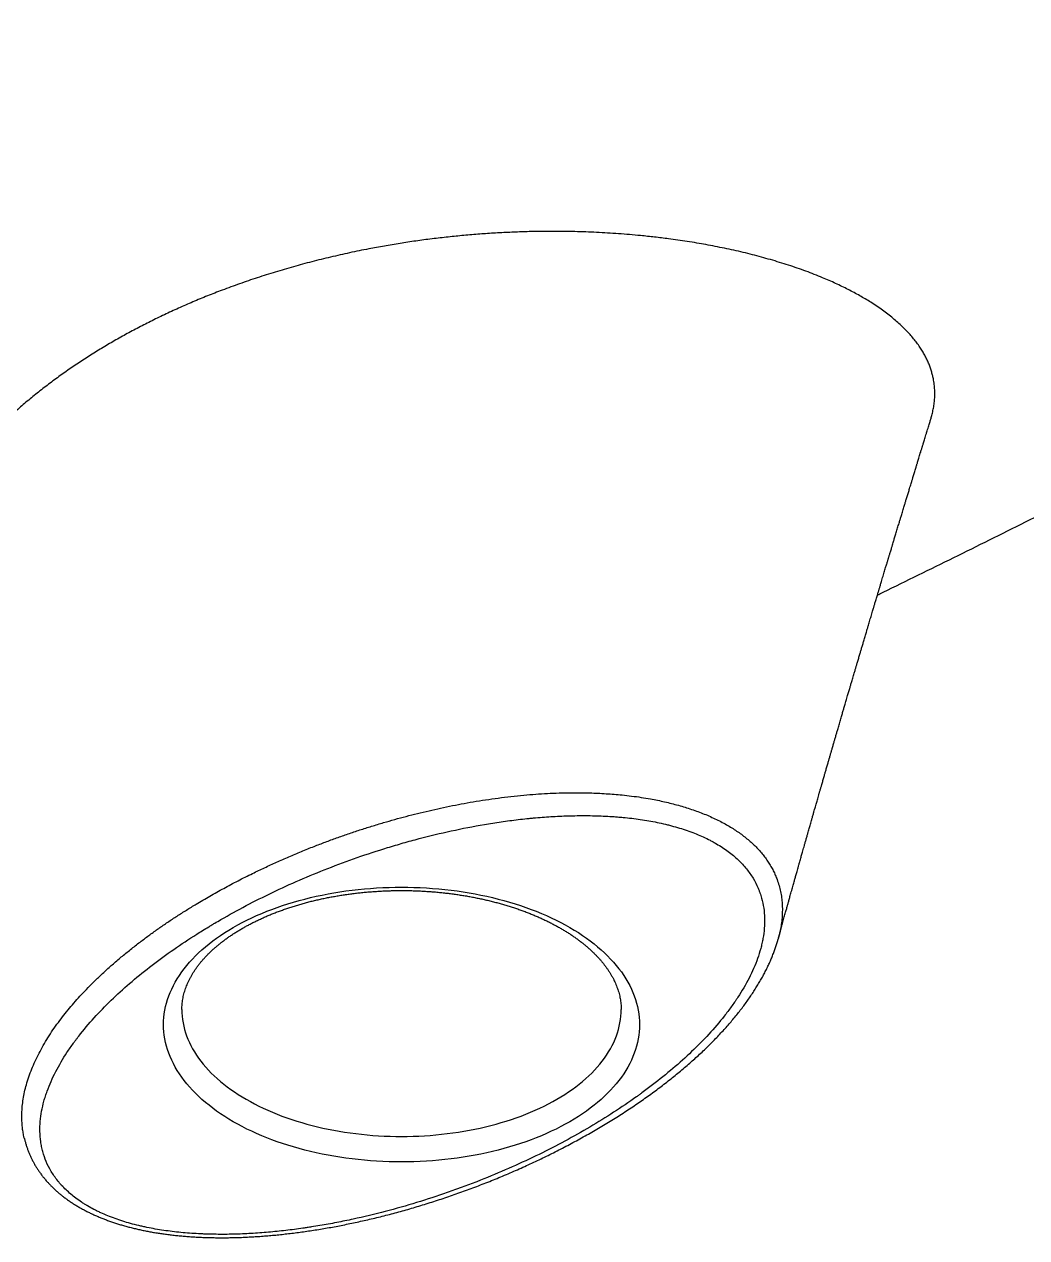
# Model space of a CAD drawing. Header units: millimetres. Extents: x 0 to 594, y 0 to 420.
# Drawn here: x 404.31 to 418, y 86.47 to 103.04 of the extents above; entities that cross this region are included whole.
import ezdxf

# ---------------------------------------------------------------- set-up
doc = ezdxf.new("R2010")
doc.units = ezdxf.units.MM

msp = doc.modelspace()

# ---------------------------------------------------------------- linework, layer by layer
at = {"color": 7, "linetype": 'Continuous', "lineweight": 25, "flags": 128}
for points in [[(407.16, 88.05), (407.1, 88.085), (407.043, 88.121), (406.987, 88.158), (406.932, 88.196), (406.88, 88.235), (406.829, 88.274), (406.78, 88.314), (406.732, 88.355), (406.687, 88.397), (406.643, 88.439), (406.602, 88.482), (406.562, 88.525), (406.525, 88.569), (406.489, 88.614), (406.455, 88.659), (406.424, 88.704), (406.394, 88.751), (406.367, 88.797), (406.342, 88.844), (406.319, 88.891), (406.298, 88.939), (406.279, 88.987), (406.262, 89.035), (406.248, 89.083), (406.236, 89.132), (406.226, 89.181), (406.218, 89.23), (406.212, 89.279), (406.209, 89.328), (406.208, 89.377), (406.209, 89.426), (406.212, 89.475), (406.218, 89.524), (406.226, 89.573), (406.236, 89.622), (406.248, 89.67), (406.262, 89.719), (406.279, 89.767), (406.298, 89.815), (406.319, 89.862), (406.342, 89.91), (406.367, 89.957), (406.394, 90.003), (406.424, 90.049), (406.455, 90.095), (406.489, 90.14), (406.525, 90.185), (406.562, 90.229), (406.602, 90.272), (406.643, 90.315), (406.687, 90.357), (406.732, 90.399), (406.78, 90.44), (406.829, 90.48), (406.88, 90.519), (406.932, 90.558), (406.987, 90.595), (407.043, 90.632), (407.1, 90.668), (407.16, 90.703), (407.221, 90.738), (407.283, 90.771), (407.347, 90.803), (407.413, 90.835), (407.479, 90.865), (407.548, 90.895), (407.617, 90.923), (407.688, 90.95), (407.76, 90.977), (407.833, 91.002), (407.907, 91.026), (407.982, 91.049), (408.059, 91.07), (408.136, 91.091), (408.214, 91.11), (408.293, 91.128), (408.373, 91.145), (408.454, 91.161), (408.535, 91.176), (408.617, 91.189), (408.699, 91.201), (408.782, 91.212), (408.866, 91.222), (408.95, 91.23), (409.034, 91.237), (409.118, 91.243), (409.203, 91.247), (409.288, 91.25), (409.373, 91.252), (409.458, 91.253), (409.543, 91.252), (409.628, 91.25), (409.713, 91.247), (409.798, 91.243), (409.882, 91.237), (409.966, 91.23), (410.05, 91.222), (410.134, 91.212), (410.217, 91.201), (410.299, 91.189), (410.381, 91.176), (410.462, 91.161), (410.543, 91.145), (410.623, 91.128), (410.702, 91.11), (410.78, 91.091), (410.857, 91.07), (410.933, 91.049), (411.009, 91.026), (411.083, 91.002), (411.156, 90.977), (411.228, 90.95), (411.299, 90.923), (411.368, 90.895), (411.436, 90.865), (411.503, 90.835), (411.569, 90.803), (411.633, 90.771), (411.695, 90.738), (411.756, 90.703), (411.815, 90.668), (411.873, 90.632), (411.929, 90.595), (411.984, 90.558), (412.036, 90.519), (412.087, 90.48), (412.136, 90.44), (412.184, 90.399), (412.229, 90.357), (412.273, 90.315), (412.314, 90.272), (412.354, 90.229), (412.391, 90.185), (412.427, 90.14), (412.461, 90.095), (412.492, 90.049), (412.522, 90.003), (412.549, 89.957), (412.574, 89.91), (412.597, 89.862), (412.618, 89.815), (412.637, 89.767), (412.654, 89.719), (412.668, 89.67), (412.68, 89.622), (412.69, 89.573), (412.698, 89.524), (412.703, 89.475), (412.707, 89.426), (412.708, 89.377), (412.707, 89.328), (412.703, 89.279), (412.698, 89.23), (412.69, 89.181), (412.68, 89.132), (412.668, 89.083), (412.654, 89.035), (412.637, 88.987), (412.618, 88.939), (412.597, 88.891), (412.574, 88.844), (412.549, 88.797), (412.522, 88.751), (412.492, 88.704), (412.461, 88.659), (412.427, 88.614), (412.391, 88.569), (412.354, 88.525), (412.314, 88.482), (412.273, 88.439), (412.229, 88.397), (412.184, 88.355), (412.136, 88.314), (412.087, 88.274), (412.036, 88.235), (411.984, 88.196), (411.929, 88.158), (411.873, 88.121), (411.815, 88.085), (411.756, 88.05), (411.695, 88.016), (411.633, 87.983), (411.569, 87.95), (411.503, 87.919), (411.436, 87.888), (411.368, 87.859), (411.299, 87.831), (411.228, 87.803), (411.156, 87.777), (411.083, 87.752), (411.009, 87.728), (410.933, 87.705), (410.857, 87.683), (410.78, 87.663), (410.702, 87.643), (410.623, 87.625), (410.543, 87.608), (410.462, 87.592), (410.381, 87.578), (410.299, 87.565), (410.217, 87.552), (410.134, 87.542), (410.05, 87.532), (409.966, 87.524), (409.882, 87.517), (409.798, 87.511), (409.713, 87.506), (409.628, 87.503), (409.543, 87.501), (409.458, 87.501), (409.373, 87.501), (409.288, 87.503), (409.203, 87.506), (409.118, 87.511), (409.034, 87.517), (408.95, 87.524), (408.866, 87.532), (408.782, 87.542), (408.699, 87.552), (408.617, 87.565), (408.535, 87.578), (408.454, 87.592), (408.373, 87.608), (408.293, 87.625), (408.214, 87.643), (408.136, 87.663), (408.059, 87.683), (407.982, 87.705), (407.907, 87.728), (407.833, 87.752), (407.76, 87.777), (407.688, 87.803), (407.617, 87.831), (407.548, 87.859), (407.479, 87.888), (407.413, 87.919), (407.347, 87.95), (407.283, 87.983), (407.221, 88.016), (407.16, 88.05)], [(406.458, 89.581), (406.459, 89.536), (406.462, 89.49), (406.467, 89.445), (406.474, 89.4), (406.484, 89.355), (406.495, 89.31), (406.508, 89.265), (406.523, 89.221), (406.541, 89.177), (406.56, 89.133), (406.581, 89.089), (406.605, 89.046), (406.63, 89.003), (406.657, 88.96), (406.686, 88.918), (406.717, 88.877), (406.75, 88.835), (406.785, 88.795), (406.821, 88.755), (406.86, 88.715), (406.9, 88.676), (406.942, 88.638), (406.986, 88.6), (407.031, 88.563), (407.078, 88.527), (407.126, 88.491), (407.177, 88.456), (407.228, 88.422), (407.282, 88.389), (407.337, 88.356)], [(407.337, 88.356), (407.393, 88.325), (407.451, 88.294), (407.51, 88.264), (407.57, 88.235), (407.632, 88.207), (407.695, 88.18), (407.759, 88.154), (407.824, 88.128), (407.89, 88.104), (407.958, 88.081), (408.026, 88.059), (408.096, 88.038), (408.166, 88.018), (408.238, 87.999), (408.31, 87.981), (408.383, 87.964), (408.457, 87.948), (408.531, 87.934), (408.606, 87.92), (408.681, 87.908), (408.758, 87.897), (408.834, 87.887), (408.911, 87.878), (408.989, 87.87), (409.066, 87.864), (409.144, 87.859), (409.223, 87.854), (409.301, 87.851), (409.379, 87.85), (409.458, 87.849), (409.536, 87.85), (409.615, 87.851), (409.693, 87.854), (409.772, 87.859), (409.85, 87.864), (409.927, 87.87), (410.005, 87.878), (410.082, 87.887), (410.158, 87.897), (410.234, 87.908), (410.31, 87.92), (410.385, 87.934), (410.459, 87.948), (410.533, 87.964), (410.606, 87.981), (410.678, 87.999), (410.749, 88.018), (410.82, 88.038), (410.889, 88.059), (410.958, 88.081), (411.025, 88.104), (411.092, 88.128), (411.157, 88.154), (411.221, 88.18), (411.284, 88.207), (411.346, 88.235), (411.406, 88.264), (411.465, 88.294), (411.523, 88.325), (411.579, 88.356), (411.634, 88.389), (411.687, 88.422), (411.739, 88.456), (411.789, 88.491), (411.838, 88.527), (411.885, 88.563), (411.93, 88.6), (411.974, 88.638), (412.016, 88.676), (412.056, 88.715), (412.094, 88.755), (412.131, 88.795), (412.166, 88.835), (412.199, 88.877), (412.23, 88.918), (412.259, 88.96), (412.286, 89.003), (412.311, 89.046), (412.334, 89.089), (412.356, 89.133), (412.375, 89.177), (412.392, 89.221), (412.408, 89.265), (412.421, 89.31), (412.432, 89.355), (412.441, 89.4), (412.449, 89.445), (412.454, 89.49), (412.457, 89.536), (412.458, 89.581), (412.458, 89.581)]]:
    msp.add_lwpolyline(points, dxfattribs=at)
at = {"color": 7, "linetype": 'Continuous', "lineweight": 25}
for points, knots in [([(359.125, 101.13), (359.135, 101.112), (359.15, 101.086), (359.172, 101.048), (359.192, 101.015), (359.216, 100.976), (359.243, 100.935), (359.271, 100.893), (359.301, 100.849), (359.332, 100.805), (359.366, 100.76), (359.4, 100.715), (359.436, 100.67), (359.473, 100.624), (359.512, 100.579), (359.552, 100.534), (359.594, 100.489), (359.637, 100.443), (359.681, 100.399), (359.726, 100.354), (359.773, 100.309), (359.822, 100.265), (359.872, 100.221), (359.923, 100.178), (359.976, 100.135), (360.03, 100.092), (360.086, 100.049), (360.143, 100.007), (360.202, 99.965), (360.262, 99.923), (360.325, 99.882), (360.388, 99.842), (360.454, 99.801), (360.521, 99.761), (360.59, 99.722), (360.661, 99.683), (360.733, 99.645), (360.808, 99.607), (360.884, 99.569), (360.962, 99.532), (361.042, 99.496), (361.125, 99.46), (361.209, 99.425), (361.295, 99.39), (361.383, 99.356), (361.474, 99.323), (361.566, 99.29), (361.661, 99.258), (361.758, 99.227), (361.858, 99.196), (361.959, 99.166), (362.063, 99.137), (362.17, 99.109), (362.279, 99.081), (362.39, 99.054), (362.504, 99.028), (362.62, 99.003), (362.739, 98.979), (362.861, 98.956), (362.985, 98.933), (363.112, 98.912), (363.242, 98.892), (363.375, 98.872), (363.51, 98.854), (363.648, 98.837), (363.789, 98.82), (363.934, 98.805), (364.081, 98.791), (364.231, 98.779), (364.384, 98.767), (364.54, 98.757), (364.7, 98.748), (364.863, 98.74), (365.029, 98.734), (365.198, 98.729), (365.37, 98.725), (365.546, 98.723), (365.725, 98.722), (365.908, 98.722), (366.094, 98.725), (366.284, 98.728), (366.477, 98.734), (366.673, 98.74), (366.874, 98.749), (367.078, 98.759), (367.285, 98.771), (367.496, 98.784), (367.712, 98.799), (367.93, 98.816), (368.153, 98.835), (368.38, 98.856), (368.61, 98.879), (368.844, 98.903), (369.082, 98.929), (369.325, 98.958), (369.571, 98.988), (369.821, 99.021), (370.076, 99.055), (370.334, 99.092), (370.596, 99.13), (370.863, 99.171), (371.134, 99.214), (371.409, 99.259), (371.688, 99.307), (371.972, 99.356), (372.26, 99.408), (372.552, 99.463), (372.848, 99.52), (373.149, 99.579), (373.454, 99.64), (373.763, 99.704), (374.077, 99.771), (374.395, 99.84), (374.718, 99.911), (375.045, 99.985), (375.376, 100.062), (375.712, 100.141), (376.053, 100.223), (376.398, 100.308), (376.747, 100.395), (377.101, 100.485), (377.459, 100.578), (377.822, 100.673), (378.189, 100.772), (378.561, 100.873), (378.937, 100.976), (379.318, 101.083), (379.703, 101.193), (380.093, 101.305), (380.487, 101.421), (380.886, 101.539), (381.289, 101.661), (381.697, 101.785), (382.109, 101.912), (382.525, 102.042), (382.946, 102.176), (383.371, 102.312), (383.801, 102.451), (384.235, 102.594), (384.674, 102.739), (385.117, 102.888), (385.564, 103.039), (386.015, 103.194), (386.471, 103.352), (386.93, 103.513), (387.394, 103.677), (387.863, 103.844), (388.335, 104.014), (388.811, 104.188), (389.292, 104.364), (389.776, 104.544), (390.265, 104.727), (390.757, 104.913), (391.253, 105.102), (391.754, 105.295), (392.258, 105.49), (392.765, 105.689), (393.277, 105.891), (393.792, 106.096), (394.311, 106.304), (394.833, 106.515), (395.359, 106.729), (395.888, 106.946), (396.421, 107.167), (396.956, 107.39), (397.496, 107.617), (398.038, 107.846), (398.584, 108.079), (399.132, 108.315), (399.684, 108.553), (400.238, 108.795), (400.796, 109.04), (401.356, 109.287), (401.919, 109.538), (402.485, 109.791), (403.053, 110.047), (403.623, 110.306), (404.197, 110.568), (404.772, 110.833), (405.35, 111.1), (405.93, 111.371), (406.511, 111.643), (407.095, 111.919), (407.681, 112.197), (408.269, 112.478), (408.859, 112.762), (409.45, 113.048), (410.042, 113.336), (410.637, 113.627), (411.232, 113.921), (411.829, 114.217), (412.427, 114.515), (413.027, 114.815), (413.627, 115.118), (414.228, 115.423), (414.83, 115.731), (415.433, 116.04), (416.037, 116.351), (416.641, 116.665), (417.245, 116.981), (417.85, 117.298), (418.455, 117.618), (419.06, 117.939), (419.666, 118.262), (420.271, 118.587), (420.876, 118.914), (421.481, 119.242), (421.905, 119.473), (422.127, 119.595), (422.147, 119.606)], [0, 0, 0, 0, 0.000755, 0.001067, 0.001585, 0.002124, 0.002705, 0.003314, 0.003946, 0.004596, 0.005263, 0.005943, 0.006637, 0.007344, 0.008062, 0.008792, 0.009534, 0.010287, 0.011052, 0.011829, 0.012619, 0.013421, 0.014237, 0.015067, 0.01591, 0.016768, 0.017642, 0.018531, 0.019436, 0.020359, 0.021299, 0.022257, 0.023234, 0.02423, 0.025247, 0.026284, 0.027342, 0.028423, 0.029526, 0.030653, 0.031804, 0.03298, 0.034181, 0.035408, 0.036663, 0.037945, 0.039255, 0.040595, 0.041964, 0.043364, 0.044796, 0.046259, 0.047755, 0.049285, 0.050849, 0.052448, 0.054083, 0.055755, 0.057464, 0.059211, 0.060997, 0.062822, 0.064688, 0.066595, 0.068544, 0.070536, 0.072571, 0.07465, 0.076775, 0.078945, 0.081161, 0.083425, 0.085737, 0.088098, 0.090509, 0.092969, 0.095481, 0.098045, 0.100661, 0.103331, 0.106055, 0.108833, 0.111667, 0.114557, 0.117505, 0.12051, 0.123573, 0.126696, 0.129878, 0.133121, 0.136425, 0.139791, 0.143219, 0.146711, 0.150266, 0.153886, 0.157571, 0.161322, 0.165139, 0.169024, 0.172975, 0.176995, 0.181083, 0.185241, 0.189469, 0.193766, 0.198135, 0.202575, 0.207086, 0.21167, 0.216327, 0.221056, 0.22586, 0.230737, 0.235689, 0.240715, 0.245817, 0.250994, 0.256246, 0.261575, 0.26698, 0.272462, 0.27802, 0.283655, 0.289368, 0.295158, 0.301026, 0.306971, 0.312994, 0.319095, 0.325274, 0.33153, 0.337865, 0.344278, 0.350769, 0.357337, 0.363984, 0.370708, 0.377509, 0.384388, 0.391345, 0.398378, 0.405488, 0.412674, 0.419937, 0.427275, 0.43469, 0.442179, 0.449743, 0.457381, 0.465093, 0.472879, 0.480738, 0.488668, 0.496671, 0.504745, 0.512889, 0.521103, 0.529387, 0.537739, 0.546159, 0.554645, 0.563198, 0.571817, 0.5805, 0.589246, 0.598056, 0.606927, 0.615859, 0.624851, 0.633902, 0.643011, 0.652177, 0.661398, 0.670675, 0.680004, 0.689386, 0.69882, 0.708303, 0.717835, 0.727414, 0.73704, 0.746711, 0.756425, 0.766182, 0.775979, 0.785817, 0.795692, 0.805604, 0.815552, 0.825534, 0.835548, 0.845593, 0.855667, 0.86577, 0.875899, 0.886053, 0.89623, 0.906429, 0.916649, 0.926887, 0.937142, 0.947413, 0.957698, 0.967995, 0.978303, 0.98862, 0.998944, 1, 1, 1, 1]), ([(415.958, 95.243), (416.004, 95.265), (416.211, 95.366), (416.579, 95.546), (417.064, 95.784), (417.552, 96.026), (418.044, 96.272), (418.539, 96.521), (419.037, 96.773), (419.539, 97.029), (420.044, 97.288), (420.552, 97.55), (421.062, 97.816), (421.576, 98.085), (422.093, 98.358), (422.612, 98.633), (423.134, 98.912), (423.658, 99.194), (424.185, 99.479), (424.715, 99.767), (425.246, 100.058), (425.78, 100.352), (426.316, 100.649), (426.854, 100.949), (427.394, 101.252), (427.935, 101.557), (428.479, 101.866), (429.023, 102.177), (429.57, 102.491), (430.118, 102.807), (430.667, 103.126), (431.217, 103.447), (431.768, 103.771), (432.321, 104.097), (432.874, 104.426), (433.427, 104.757), (433.982, 105.09), (434.537, 105.425), (435.092, 105.763), (435.648, 106.102), (436.204, 106.443), (436.76, 106.786), (437.316, 107.132), (437.871, 107.478), (438.427, 107.827), (438.982, 108.177), (439.536, 108.528), (440.09, 108.882), (440.644, 109.236), (441.196, 109.592), (441.747, 109.949), (442.298, 110.307), (442.847, 110.667), (443.394, 111.027), (443.941, 111.388), (444.485, 111.751), (445.028, 112.114), (445.57, 112.477), (446.109, 112.842), (446.647, 113.207), (447.182, 113.572), (447.715, 113.938), (448.246, 114.304), (448.775, 114.67), (449.301, 115.037), (449.824, 115.404), (450.345, 115.77), (450.863, 116.137), (451.378, 116.504), (451.77, 116.784), (451.99, 116.943), (452.04, 116.979)], [0, 0, 0, 0, 0.003628, 0.016305, 0.029096, 0.042, 0.055014, 0.068138, 0.081369, 0.094705, 0.108146, 0.121688, 0.135331, 0.149072, 0.162909, 0.176841, 0.190864, 0.204977, 0.219178, 0.233464, 0.247833, 0.262283, 0.276811, 0.291414, 0.306091, 0.320838, 0.335654, 0.350535, 0.365479, 0.380482, 0.395543, 0.410659, 0.425826, 0.441042, 0.456304, 0.47161, 0.486955, 0.502337, 0.517754, 0.533201, 0.548677, 0.564178, 0.579701, 0.595243, 0.6108, 0.626371, 0.641951, 0.657537, 0.673128, 0.688718, 0.704304, 0.719884, 0.735454, 0.75101, 0.76655, 0.78207, 0.797568, 0.813041, 0.828485, 0.843897, 0.859274, 0.874614, 0.889913, 0.905169, 0.920378, 0.935538, 0.950645, 0.965698, 0.980692, 0.995626, 1, 1, 1, 1]), ([(416.686, 97.643), (416.691, 97.66), (416.703, 97.699), (416.717, 97.761), (416.73, 97.83), (416.738, 97.9), (416.742, 97.971), (416.741, 98.043), (416.735, 98.118), (416.724, 98.186), (416.71, 98.246), (416.696, 98.299), (416.679, 98.352), (416.658, 98.406), (416.633, 98.461), (416.605, 98.516), (416.573, 98.572), (416.537, 98.628), (416.497, 98.685), (416.453, 98.742), (416.405, 98.799), (416.353, 98.855), (416.297, 98.91), (416.237, 98.965), (416.172, 99.021), (416.103, 99.077), (416.028, 99.132), (415.949, 99.187), (415.871, 99.238), (415.793, 99.285), (415.717, 99.329), (415.639, 99.372), (415.558, 99.415), (415.474, 99.456), (415.388, 99.497), (415.299, 99.537), (415.202, 99.578), (415.096, 99.621), (414.981, 99.665), (414.863, 99.707), (414.743, 99.747), (414.621, 99.785), (414.498, 99.822), (414.374, 99.857), (414.249, 99.89), (414.123, 99.921), (413.997, 99.95), (413.87, 99.977), (413.743, 100.003), (413.616, 100.027), (413.489, 100.049), (413.361, 100.07), (413.233, 100.089), (413.084, 100.109), (412.914, 100.13), (412.736, 100.149), (412.572, 100.164), (412.421, 100.176), (412.271, 100.186), (412.122, 100.194), (411.973, 100.2), (411.802, 100.205), (411.607, 100.208), (411.39, 100.208), (411.175, 100.204), (410.96, 100.196), (410.743, 100.185), (410.525, 100.171), (410.309, 100.153), (410.092, 100.131), (409.874, 100.106), (409.654, 100.077), (409.437, 100.044), (409.223, 100.008), (408.993, 99.966), (408.748, 99.916), (408.489, 99.857), (408.233, 99.794), (407.981, 99.726), (407.733, 99.653), (407.487, 99.575), (407.246, 99.493), (407.019, 99.41), (406.806, 99.327), (406.607, 99.245), (406.411, 99.159), (406.218, 99.07), (406.029, 98.978), (405.846, 98.884), (405.667, 98.788), (405.491, 98.688), (405.318, 98.585), (405.148, 98.478), (404.981, 98.368), (404.817, 98.254), (404.657, 98.136), (404.499, 98.015), (404.346, 97.89), (404.196, 97.762), (404.058, 97.636), (403.931, 97.514), (403.815, 97.397), (403.701, 97.277), (403.592, 97.154), (403.485, 97.028), (403.382, 96.898), (403.282, 96.764), (403.187, 96.627), (403.103, 96.496), (403.028, 96.372), (402.962, 96.255), (402.901, 96.136), (402.843, 96.015), (402.793, 95.899), (402.749, 95.789), (402.712, 95.685), (402.678, 95.58), (402.647, 95.473), (402.621, 95.365), (402.599, 95.256), (402.581, 95.146), (402.568, 95.034), (402.56, 94.918), (402.557, 94.813), (402.56, 94.72), (402.564, 94.641), (402.572, 94.56), (402.583, 94.479), (402.598, 94.397), (402.614, 94.326), (402.626, 94.283), (402.631, 94.266)], [0, 0, 0, 0, 0.004646, 0.010992, 0.017343, 0.023697, 0.03005, 0.036401, 0.043069, 0.049737, 0.05421, 0.058683, 0.063156, 0.067777, 0.0724, 0.077023, 0.081644, 0.086364, 0.091088, 0.095812, 0.100532, 0.105146, 0.10976, 0.114413, 0.119065, 0.123846, 0.128628, 0.133459, 0.138289, 0.142384, 0.146483, 0.150582, 0.154678, 0.158891, 0.163107, 0.167324, 0.171537, 0.176788, 0.182038, 0.18733, 0.192622, 0.198039, 0.20346, 0.208881, 0.214299, 0.219785, 0.225272, 0.230758, 0.236288, 0.241818, 0.247348, 0.252984, 0.258621, 0.264257, 0.27275, 0.281243, 0.288059, 0.294875, 0.301691, 0.308533, 0.315375, 0.322217, 0.332448, 0.342681, 0.352916, 0.363147, 0.373853, 0.38456, 0.395268, 0.405974, 0.41719, 0.428409, 0.439629, 0.450848, 0.462064, 0.476081, 0.4901, 0.50412, 0.518136, 0.532151, 0.546169, 0.560186, 0.574201, 0.586202, 0.598206, 0.61021, 0.622213, 0.634214, 0.645799, 0.657386, 0.668972, 0.680557, 0.692144, 0.703732, 0.715319, 0.726905, 0.738493, 0.750084, 0.761674, 0.773262, 0.783024, 0.79279, 0.802556, 0.812321, 0.822084, 0.83202, 0.841958, 0.851897, 0.861832, 0.869861, 0.877893, 0.885925, 0.893956, 0.901984, 0.908608, 0.915234, 0.92186, 0.928484, 0.935113, 0.941744, 0.948375, 0.955003, 0.961947, 0.96889, 0.973546, 0.978203, 0.982859, 0.987611, 0.992365, 0.997119, 1, 1, 1, 1]), ([(414.602, 90.544), (414.604, 90.551), (414.608, 90.565), (414.614, 90.586), (414.619, 90.604), (414.623, 90.62), (414.627, 90.633), (414.63, 90.646), (414.635, 90.664), (414.641, 90.686), (414.649, 90.713), (414.657, 90.743), (414.666, 90.776), (414.676, 90.811), (414.686, 90.846), (414.695, 90.879), (414.703, 90.909), (414.711, 90.936), (414.718, 90.962), (414.725, 90.986), (414.731, 91.008), (414.737, 91.029), (414.743, 91.05), (414.749, 91.073), (414.756, 91.098), (414.764, 91.126), (414.772, 91.156), (414.782, 91.191), (414.792, 91.227), (414.802, 91.262), (414.811, 91.294), (414.819, 91.324), (414.827, 91.351), (414.834, 91.376), (414.841, 91.4), (414.848, 91.426), (414.856, 91.454), (414.865, 91.485), (414.874, 91.52), (414.885, 91.558), (414.896, 91.596), (414.906, 91.631), (414.914, 91.662), (414.922, 91.69), (414.931, 91.719), (414.94, 91.75), (414.95, 91.786), (414.961, 91.825), (414.973, 91.867), (414.986, 91.913), (414.999, 91.96), (415.011, 92.001), (415.021, 92.036), (415.029, 92.067), (415.038, 92.097), (415.047, 92.13), (415.058, 92.166), (415.07, 92.208), (415.082, 92.252), (415.094, 92.295), (415.106, 92.333), (415.115, 92.368), (415.124, 92.399), (415.133, 92.43), (415.142, 92.462), (415.153, 92.497), (415.163, 92.535), (415.175, 92.574), (415.186, 92.614), (415.197, 92.651), (415.206, 92.682), (415.214, 92.71), (415.221, 92.736), (415.229, 92.762), (415.236, 92.787), (415.243, 92.81), (415.249, 92.832), (415.256, 92.857), (415.264, 92.883), (415.272, 92.911), (415.279, 92.937), (415.286, 92.961), (415.292, 92.981), (415.297, 92.999), (415.303, 93.018), (415.309, 93.038), (415.315, 93.061), (415.321, 93.081), (415.326, 93.099), (415.331, 93.114), (415.335, 93.13), (415.341, 93.15), (415.348, 93.173), (415.355, 93.198), (415.362, 93.223), (415.369, 93.246), (415.375, 93.266), (415.381, 93.288), (415.388, 93.311), (415.395, 93.336), (415.402, 93.36), (415.409, 93.383), (415.416, 93.408), (415.425, 93.437), (415.434, 93.469), (415.443, 93.501), (415.453, 93.534), (415.462, 93.566), (415.471, 93.596), (415.479, 93.624), (415.487, 93.65), (415.494, 93.675), (415.501, 93.7), (415.509, 93.726), (415.518, 93.755), (415.527, 93.786), (415.536, 93.819), (415.546, 93.851), (415.555, 93.883), (415.563, 93.911), (415.571, 93.938), (415.578, 93.961), (415.584, 93.982), (415.59, 94.002), (415.597, 94.025), (415.604, 94.05), (415.612, 94.077), (415.621, 94.108), (415.631, 94.14), (415.64, 94.172), (415.648, 94.199), (415.655, 94.222), (415.661, 94.243), (415.667, 94.261), (415.672, 94.281), (415.679, 94.302), (415.686, 94.326), (415.693, 94.352), (415.702, 94.38), (415.71, 94.408), (415.718, 94.435), (415.725, 94.458), (415.732, 94.481), (415.738, 94.504), (415.746, 94.529), (415.753, 94.554), (415.761, 94.58), (415.769, 94.606), (415.777, 94.633), (415.785, 94.662), (415.794, 94.693), (415.803, 94.722), (415.811, 94.75), (415.818, 94.774), (415.825, 94.796), (415.832, 94.82), (415.84, 94.848), (415.85, 94.881), (415.861, 94.916), (415.871, 94.951), (415.881, 94.985), (415.891, 95.019), (415.9, 95.047), (415.907, 95.07), (415.912, 95.089), (415.918, 95.109), (415.925, 95.131), (415.932, 95.156), (415.941, 95.184), (415.949, 95.212), (415.958, 95.241), (415.965, 95.266), (415.972, 95.289), (415.978, 95.31), (415.984, 95.328), (415.989, 95.346), (415.995, 95.366), (416.002, 95.389), (416.01, 95.415), (416.019, 95.446), (416.029, 95.48), (416.04, 95.516), (416.051, 95.551), (416.061, 95.585), (416.07, 95.615), (416.078, 95.642), (416.085, 95.666), (416.092, 95.688), (416.098, 95.708), (416.103, 95.726), (416.108, 95.742), (416.113, 95.757), (416.118, 95.773), (416.123, 95.79), (416.129, 95.81), (416.136, 95.834), (416.144, 95.86), (416.153, 95.891), (416.163, 95.924), (416.173, 95.957), (416.181, 95.984), (416.189, 96.011), (416.197, 96.037), (416.206, 96.065), (416.215, 96.095), (416.224, 96.126), (416.234, 96.158), (416.243, 96.19), (416.253, 96.221), (416.261, 96.248), (416.268, 96.272), (416.275, 96.294), (416.282, 96.317), (416.29, 96.344), (416.299, 96.375), (416.309, 96.407), (416.319, 96.439), (416.327, 96.468), (416.335, 96.492), (416.342, 96.514), (416.348, 96.537), (416.356, 96.561), (416.364, 96.587), (416.372, 96.615), (416.381, 96.643), (416.389, 96.67), (416.398, 96.699), (416.407, 96.73), (416.417, 96.763), (416.425, 96.79), (416.432, 96.811), (416.438, 96.829), (416.444, 96.85), (416.451, 96.874), (416.459, 96.901), (416.468, 96.93), (416.477, 96.959), (416.485, 96.985), (416.492, 97.007), (416.498, 97.027), (416.504, 97.047), (416.511, 97.07), (416.519, 97.098), (416.529, 97.129), (416.539, 97.161), (416.548, 97.192), (416.556, 97.218), (416.562, 97.239), (416.568, 97.256), (416.573, 97.273), (416.578, 97.291), (416.585, 97.311), (416.592, 97.335), (416.601, 97.364), (416.61, 97.395), (416.621, 97.431), (416.632, 97.467), (416.644, 97.504), (416.654, 97.538), (416.664, 97.569), (416.672, 97.597), (416.68, 97.621), (416.684, 97.636), (416.686, 97.643)], [0, 0, 0, 0, 0.0028299, 0.0060763, 0.0086915, 0.0106634, 0.0124904, 0.0143653, 0.0162882, 0.019841, 0.023595, 0.0277874, 0.0324505, 0.0376516, 0.0426502, 0.0472252, 0.0513774, 0.055227, 0.0588541, 0.0622588, 0.0651517, 0.0681129, 0.0711436, 0.0742551, 0.0777131, 0.0816297, 0.0860049, 0.0907022, 0.0962072, 0.1011691, 0.1056263, 0.1097666, 0.1136148, 0.1169346, 0.1203875, 0.1240046, 0.1278195, 0.1321344, 0.1370217, 0.1424576, 0.1481416, 0.153078, 0.1572884, 0.1611933, 0.1649539, 0.1695363, 0.1745205, 0.1800016, 0.185899, 0.192474, 0.1993268, 0.2055445, 0.2099845, 0.2141836, 0.2183823, 0.2228021, 0.2278886, 0.2336526, 0.2404146, 0.2464639, 0.2518163, 0.2567647, 0.2609333, 0.265089, 0.2696679, 0.2746778, 0.2799836, 0.2855193, 0.2912806, 0.2967185, 0.3009899, 0.3047207, 0.3083503, 0.3120318, 0.3158145, 0.3186141, 0.3217418, 0.3251977, 0.328982, 0.3330626, 0.3368633, 0.3401707, 0.3429844, 0.345329, 0.3478325, 0.3507702, 0.3541391, 0.3571561, 0.359593, 0.3614669, 0.3635857, 0.3663927, 0.3697428, 0.3734945, 0.3769919, 0.3801963, 0.3831077, 0.3857259, 0.3893606, 0.392864, 0.3962908, 0.3993309, 0.4028097, 0.4068446, 0.4114357, 0.4162231, 0.4206149, 0.4253509, 0.429506, 0.4333522, 0.4370864, 0.4407191, 0.4438804, 0.4475409, 0.4517006, 0.4562683, 0.4605948, 0.4655685, 0.4699453, 0.4738375, 0.4776002, 0.4812593, 0.4836775, 0.4864516, 0.4896162, 0.4931714, 0.4971125, 0.501006, 0.5062269, 0.5107044, 0.5144521, 0.5178952, 0.5205283, 0.5230979, 0.5257439, 0.5288368, 0.5321158, 0.5357948, 0.5398738, 0.5439789, 0.5476844, 0.55099, 0.5538955, 0.5572881, 0.5606838, 0.5643097, 0.5681817, 0.571604, 0.5753628, 0.5794582, 0.5838901, 0.5882645, 0.5920936, 0.5954596, 0.5983752, 0.6013299, 0.605598, 0.6103532, 0.6153403, 0.620277, 0.6251629, 0.6299505, 0.634357, 0.6371385, 0.6397178, 0.6423633, 0.6454535, 0.6489911, 0.6529763, 0.6572346, 0.6611243, 0.664899, 0.668158, 0.6709013, 0.6733714, 0.6759454, 0.6786278, 0.6819282, 0.6854704, 0.6897287, 0.6947709, 0.6999262, 0.7050467, 0.7097339, 0.7139878, 0.7178083, 0.7211953, 0.7242675, 0.7271535, 0.729581, 0.7318589, 0.7339873, 0.7360306, 0.7384501, 0.7412811, 0.7445627, 0.7482949, 0.7523865, 0.7577369, 0.7623074, 0.7660978, 0.7695197, 0.7733787, 0.7772844, 0.781502, 0.7858663, 0.7903695, 0.7950117, 0.7995103, 0.8034691, 0.8066212, 0.8094599, 0.8127315, 0.8165436, 0.8208965, 0.8257359, 0.8302872, 0.834298, 0.8377684, 0.840703, 0.8436988, 0.8471695, 0.8508771, 0.8549426, 0.8589043, 0.8626709, 0.8662426, 0.8712764, 0.8759193, 0.8801862, 0.8825245, 0.8850094, 0.8879203, 0.891257, 0.8951011, 0.8993876, 0.9035879, 0.9072664, 0.910423, 0.9130576, 0.9155424, 0.9189367, 0.9228706, 0.9273439, 0.9321813, 0.9365038, 0.9401906, 0.9430843, 0.9454304, 0.9477257, 0.9501967, 0.9528434, 0.956466, 0.9603971, 0.9648446, 0.9698565, 0.9754332, 0.980211, 0.9852459, 0.9898125, 0.9937546, 0.9970721, 1, 1, 1, 1]), ([(404.305, 87.827), (404.302, 87.84), (404.294, 87.874), (404.285, 87.929), (404.277, 87.993), (404.273, 88.057), (404.271, 88.122), (404.273, 88.198), (404.28, 88.285), (404.294, 88.384), (404.314, 88.482), (404.341, 88.584), (404.376, 88.689), (404.418, 88.797), (404.466, 88.905), (404.52, 89.012), (404.579, 89.118), (404.644, 89.224), (404.714, 89.329), (404.788, 89.43), (404.864, 89.529), (404.942, 89.624), (405.023, 89.718), (405.109, 89.811), (405.198, 89.904), (405.296, 90.001), (405.404, 90.102), (405.522, 90.208), (405.645, 90.313), (405.772, 90.415), (405.897, 90.512), (406.02, 90.604), (406.141, 90.69), (406.265, 90.775), (406.392, 90.859), (406.521, 90.941), (406.67, 91.032), (406.839, 91.131), (407.029, 91.237), (407.224, 91.341), (407.41, 91.434), (407.586, 91.519), (407.751, 91.595), (407.919, 91.669), (408.09, 91.741), (408.256, 91.807), (408.416, 91.869), (408.571, 91.926), (408.728, 91.981), (408.887, 92.034), (409.049, 92.085), (409.208, 92.133), (409.365, 92.178), (409.519, 92.22), (409.675, 92.26), (409.833, 92.298), (409.992, 92.333), (410.153, 92.367), (410.315, 92.398), (410.48, 92.426), (410.65, 92.453), (410.822, 92.476), (410.996, 92.497), (411.166, 92.513), (411.33, 92.526), (411.49, 92.535), (411.651, 92.541), (411.795, 92.543), (411.922, 92.543), (412.031, 92.54), (412.141, 92.536), (412.251, 92.53), (412.361, 92.522), (412.477, 92.512), (412.601, 92.498), (412.731, 92.48), (412.849, 92.46), (412.956, 92.44), (413.052, 92.419), (413.146, 92.396), (413.239, 92.372), (413.33, 92.345), (413.42, 92.316), (413.507, 92.285), (413.593, 92.252), (413.678, 92.216), (413.76, 92.178), (413.839, 92.138), (413.915, 92.096), (413.986, 92.053), (414.052, 92.009), (414.116, 91.963), (414.177, 91.915), (414.234, 91.866), (414.288, 91.815), (414.338, 91.762), (414.385, 91.707), (414.429, 91.652), (414.468, 91.595), (414.504, 91.537), (414.536, 91.477), (414.564, 91.417), (414.591, 91.35), (414.615, 91.275), (414.636, 91.192), (414.65, 91.109), (414.658, 91.025), (414.66, 90.94), (414.657, 90.854), (414.649, 90.768), (414.636, 90.688), (414.62, 90.613), (414.608, 90.567), (414.602, 90.544)], [0, 0, 0, 0, 0.0037206, 0.0099924, 0.0162627, 0.0225838, 0.0289063, 0.0352276, 0.0449082, 0.054589, 0.0643218, 0.0740548, 0.0850047, 0.0959608, 0.106918, 0.1178695, 0.1289875, 0.1401098, 0.1512328, 0.1623518, 0.1728221, 0.1832938, 0.1937644, 0.2042799, 0.2147966, 0.2253123, 0.2378913, 0.250475, 0.2630607, 0.2756452, 0.2882248, 0.2993313, 0.3104388, 0.3215454, 0.3326862, 0.3438279, 0.3549687, 0.3702832, 0.3856026, 0.4009218, 0.4162363, 0.428489, 0.4407458, 0.4530037, 0.4652601, 0.4775124, 0.4881692, 0.498827, 0.5094838, 0.5201796, 0.5308765, 0.5415722, 0.5514865, 0.5614032, 0.5713196, 0.5812335, 0.5911514, 0.6010724, 0.6109929, 0.6209102, 0.6312107, 0.6415162, 0.6518207, 0.6621199, 0.6714368, 0.6807592, 0.6900804, 0.6993958, 0.7057334, 0.7120722, 0.7184096, 0.7247965, 0.7311849, 0.7375715, 0.7452455, 0.7529227, 0.7605959, 0.7664618, 0.7723318, 0.7782014, 0.7840667, 0.7899436, 0.7958257, 0.8017074, 0.8075838, 0.8136208, 0.8196577, 0.8257454, 0.8318331, 0.8376761, 0.8435219, 0.8493649, 0.8553121, 0.8612622, 0.8672096, 0.873352, 0.8794997, 0.8856481, 0.8917911, 0.8980978, 0.9044091, 0.910721, 0.9170285, 0.9254791, 0.9339299, 0.9424438, 0.950958, 0.9596584, 0.9683645, 0.9770715, 0.9857733, 0.9929376, 1, 1, 1, 1]), ([(405.169, 86.901), (405.198, 86.884), (405.227, 86.868), (405.272, 86.845), (405.288, 86.837), (405.318, 86.822), (405.334, 86.814), (405.413, 86.778), (405.479, 86.752), (405.615, 86.703), (405.685, 86.681), (405.794, 86.65), (405.831, 86.641), (405.887, 86.627), (405.906, 86.623), (405.943, 86.615), (405.962, 86.611), (406.057, 86.591), (406.133, 86.578), (406.288, 86.555), (406.366, 86.545), (406.524, 86.53), (406.604, 86.524), (406.704, 86.519), (406.724, 86.518), (406.754, 86.517), (406.764, 86.516), (406.785, 86.516), (406.795, 86.515), (406.845, 86.514), (406.885, 86.513), (407.005, 86.511), (407.085, 86.512), (407.245, 86.516), (407.324, 86.519), (407.483, 86.528), (407.562, 86.534), (407.719, 86.548), (407.798, 86.556), (407.955, 86.574), (408.033, 86.584), (408.131, 86.598), (408.15, 86.601), (408.189, 86.607), (408.209, 86.61), (408.267, 86.619), (408.305, 86.625), (408.42, 86.645), (408.496, 86.658), (408.648, 86.688), (408.722, 86.703), (408.946, 86.751), (409.092, 86.787), (409.381, 86.862), (409.524, 86.903), (409.805, 86.989), (409.944, 87.034), (410.115, 87.094), (410.149, 87.106), (410.2, 87.124), (410.217, 87.13), (410.251, 87.142), (410.268, 87.149), (410.352, 87.18), (410.419, 87.205), (410.617, 87.282), (410.746, 87.336), (411, 87.446), (411.124, 87.502), (411.367, 87.619), (411.486, 87.679), (411.72, 87.801), (411.834, 87.864), (412.058, 87.994), (412.168, 88.06), (412.382, 88.195), (412.487, 88.264), (412.614, 88.353), (412.64, 88.371), (412.678, 88.398), (412.69, 88.407), (412.715, 88.425), (412.728, 88.434), (412.79, 88.479), (412.838, 88.516), (412.982, 88.626), (413.075, 88.701), (413.253, 88.852), (413.338, 88.929), (413.502, 89.086), (413.581, 89.165), (413.729, 89.327), (413.8, 89.409), (413.899, 89.535), (413.931, 89.577), (413.977, 89.641), (413.993, 89.662), (414.015, 89.694), (414.022, 89.705), (414.037, 89.727), (414.044, 89.738), (414.108, 89.835), (414.159, 89.923), (414.227, 90.055), (414.248, 90.1), (414.287, 90.189), (414.305, 90.234), (414.337, 90.324), (414.351, 90.369), (414.37, 90.438), (414.375, 90.461), (414.383, 90.495), (414.386, 90.507), (414.39, 90.53), (414.393, 90.541), (414.403, 90.599), (414.409, 90.645), (414.416, 90.738), (414.418, 90.784), (414.415, 90.876), (414.411, 90.922), (414.398, 91.013), (414.389, 91.059), (414.369, 91.128), (414.362, 91.151), (414.352, 91.179), (414.35, 91.185), (414.346, 91.196), (414.339, 91.213), (414.333, 91.23), (414.308, 91.287), (414.286, 91.331), (414.233, 91.418), (414.203, 91.461), (414.152, 91.524), (414.135, 91.545), (414.106, 91.575), (414.096, 91.586), (414.081, 91.601), (414.076, 91.606), (414.066, 91.616), (414.061, 91.621), (414.014, 91.666), (413.968, 91.704), (413.869, 91.777), (413.816, 91.812), (413.752, 91.849), (413.745, 91.854), (413.731, 91.862), (413.723, 91.866), (413.701, 91.878), (413.687, 91.886), (413.642, 91.909), (413.611, 91.924), (413.517, 91.967), (413.452, 91.993), (413.316, 92.042), (413.245, 92.064), (413.163, 92.086), (413.154, 92.089), (413.136, 92.094), (413.127, 92.096), (413.099, 92.103), (413.081, 92.108), (413.025, 92.121), (412.987, 92.129), (412.874, 92.153), (412.797, 92.166), (412.642, 92.189), (412.563, 92.198), (412.474, 92.207), (412.464, 92.208), (412.444, 92.209), (412.434, 92.21), (412.404, 92.213), (412.384, 92.214), (412.324, 92.219), (412.284, 92.221), (412.164, 92.227), (412.085, 92.229), (411.925, 92.231), (411.846, 92.23), (411.687, 92.226), (411.607, 92.223), (411.448, 92.214), (411.369, 92.208), (411.27, 92.199), (411.25, 92.197), (411.21, 92.193), (411.191, 92.191), (411.131, 92.185), (411.092, 92.181), (410.974, 92.167), (410.896, 92.157), (410.742, 92.134), (410.665, 92.122), (410.437, 92.083), (410.286, 92.054), (409.99, 91.989), (409.843, 91.954), (409.625, 91.897), (409.553, 91.877), (409.446, 91.846), (409.41, 91.836), (409.339, 91.815), (409.303, 91.804), (409.127, 91.75), (408.988, 91.705), (408.716, 91.61), (408.583, 91.56), (408.321, 91.458), (408.193, 91.405), (407.94, 91.295), (407.816, 91.239), (407.573, 91.122), (407.334, 91.002), (407.104, 90.876), (406.963, 90.794), (406.935, 90.778), (406.893, 90.753), (406.879, 90.745), (406.851, 90.729), (406.838, 90.72), (406.769, 90.678), (406.714, 90.645), (406.553, 90.543), (406.449, 90.474), (406.246, 90.333), (406.148, 90.262), (405.958, 90.116), (405.866, 90.042), (405.689, 89.891), (405.604, 89.815), (405.44, 89.659), (405.362, 89.579), (405.213, 89.418), (405.142, 89.336), (405.058, 89.231), (405.042, 89.21), (405.018, 89.178), (405.01, 89.167), (404.994, 89.146), (404.986, 89.135), (404.947, 89.082), (404.917, 89.039), (404.832, 88.91), (404.781, 88.823), (404.712, 88.69), (404.691, 88.646), (404.652, 88.557), (404.634, 88.512), (404.609, 88.444), (404.601, 88.421), (404.591, 88.387), (404.587, 88.375), (404.58, 88.353), (404.577, 88.341), (404.561, 88.284), (404.551, 88.238), (404.534, 88.147), (404.528, 88.101), (404.52, 88.009), (404.518, 87.963), (404.52, 87.871), (404.524, 87.825), (404.533, 87.756), (404.537, 87.733), (404.544, 87.699), (404.547, 87.687), (404.552, 87.664), (404.555, 87.653), (404.571, 87.595), (404.586, 87.55), (404.624, 87.46), (404.647, 87.416), (404.699, 87.329), (404.728, 87.286), (404.771, 87.233), (404.779, 87.222), (404.797, 87.201), (404.806, 87.191), (404.835, 87.16), (404.855, 87.14), (404.917, 87.081), (404.962, 87.042), (405.035, 86.988), (405.061, 86.97), (405.1, 86.943), (405.114, 86.935), (405.134, 86.922), (405.145, 86.916), (405.155, 86.909), (405.162, 86.905), (405.166, 86.903), (405.169, 86.901)], [0, 0, 0, 0, 0.003906, 0.003906, 0.005859, 0.005859, 0.007813, 0.007813, 0.015625, 0.015625, 0.023438, 0.023438, 0.027344, 0.027344, 0.029297, 0.029297, 0.03125, 0.03125, 0.039063, 0.039063, 0.046875, 0.046875, 0.054688, 0.054688, 0.056641, 0.056641, 0.057617, 0.057617, 0.058594, 0.058594, 0.0625, 0.0625, 0.070313, 0.070313, 0.078125, 0.078125, 0.085938, 0.085938, 0.09375, 0.09375, 0.101562, 0.101562, 0.103516, 0.103516, 0.105469, 0.105469, 0.109375, 0.109375, 0.117187, 0.117187, 0.125, 0.125, 0.140625, 0.140625, 0.15625, 0.15625, 0.171875, 0.171875, 0.175781, 0.175781, 0.177734, 0.177734, 0.179687, 0.179687, 0.1875, 0.1875, 0.203125, 0.203125, 0.21875, 0.21875, 0.234375, 0.234375, 0.25, 0.25, 0.265625, 0.265625, 0.28125, 0.28125, 0.285156, 0.285156, 0.287109, 0.287109, 0.289062, 0.289062, 0.296875, 0.296875, 0.3125, 0.3125, 0.328125, 0.328125, 0.34375, 0.34375, 0.359375, 0.359375, 0.367187, 0.367187, 0.371094, 0.371094, 0.373047, 0.373047, 0.375, 0.375, 0.390625, 0.390625, 0.398437, 0.398437, 0.40625, 0.40625, 0.414062, 0.414062, 0.417969, 0.417969, 0.419922, 0.419922, 0.421875, 0.421875, 0.429687, 0.429687, 0.4375, 0.4375, 0.445312, 0.445312, 0.453125, 0.453125, 0.457031, 0.457031, 0.458008, 0.458008, 0.458984, 0.460937, 0.460937, 0.46875, 0.46875, 0.476562, 0.476562, 0.480469, 0.480469, 0.482422, 0.482422, 0.483398, 0.483398, 0.484375, 0.484375, 0.492187, 0.492187, 0.5, 0.5, 0.500977, 0.500977, 0.501953, 0.501953, 0.503906, 0.503906, 0.507812, 0.507812, 0.515625, 0.515625, 0.523437, 0.523437, 0.524414, 0.524414, 0.525391, 0.525391, 0.527344, 0.527344, 0.53125, 0.53125, 0.539062, 0.539062, 0.546875, 0.546875, 0.547852, 0.547852, 0.548828, 0.548828, 0.550781, 0.550781, 0.554687, 0.554687, 0.5625, 0.5625, 0.570312, 0.570312, 0.578125, 0.578125, 0.585937, 0.585937, 0.587891, 0.587891, 0.589844, 0.589844, 0.59375, 0.59375, 0.601562, 0.601562, 0.609375, 0.609375, 0.625, 0.625, 0.640625, 0.640625, 0.648437, 0.648437, 0.652344, 0.652344, 0.65625, 0.65625, 0.671875, 0.671875, 0.6875, 0.6875, 0.703125, 0.703125, 0.71875, 0.71875, 0.734375, 0.75, 0.75, 0.753906, 0.753906, 0.755859, 0.755859, 0.757812, 0.757812, 0.765625, 0.765625, 0.78125, 0.78125, 0.796875, 0.796875, 0.8125, 0.8125, 0.828125, 0.828125, 0.84375, 0.84375, 0.859375, 0.859375, 0.863281, 0.863281, 0.865234, 0.865234, 0.867187, 0.867187, 0.875, 0.875, 0.890625, 0.890625, 0.898437, 0.898437, 0.90625, 0.90625, 0.910156, 0.910156, 0.912109, 0.912109, 0.914062, 0.914062, 0.921875, 0.921875, 0.929687, 0.929687, 0.9375, 0.9375, 0.945312, 0.945312, 0.949219, 0.949219, 0.951172, 0.951172, 0.953125, 0.953125, 0.960937, 0.960937, 0.96875, 0.96875, 0.976562, 0.976562, 0.978516, 0.978516, 0.980469, 0.980469, 0.984375, 0.984375, 0.992187, 0.992187, 0.996094, 0.996094, 0.998047, 0.998047, 0.999023, 0.999512, 0.999512, 1, 1, 1, 1]), ([(406.458, 89.581), (406.458, 89.587), (406.458, 89.605), (406.459, 89.635), (406.463, 89.671), (406.467, 89.707), (406.474, 89.743), (406.481, 89.779), (406.491, 89.815), (406.502, 89.851), (406.514, 89.886), (406.528, 89.921), (406.543, 89.956), (406.56, 89.991), (406.578, 90.026), (406.597, 90.06), (406.618, 90.094), (406.64, 90.128), (406.664, 90.161), (406.689, 90.195), (406.716, 90.228), (406.743, 90.26), (406.772, 90.293), (406.803, 90.325), (406.835, 90.357), (406.868, 90.389), (406.903, 90.42), (406.938, 90.451), (406.976, 90.481), (407.014, 90.512), (407.054, 90.541), (407.095, 90.571), (407.137, 90.599), (407.18, 90.628), (407.225, 90.656), (407.271, 90.683), (407.318, 90.71), (407.366, 90.736), (407.415, 90.762), (407.466, 90.788), (407.517, 90.812), (407.57, 90.836), (407.623, 90.86), (407.678, 90.882), (407.733, 90.904), (407.79, 90.926), (407.847, 90.946), (407.905, 90.967), (407.964, 90.986), (408.024, 91.004), (408.085, 91.022), (408.146, 91.039), (408.208, 91.056), (408.271, 91.071), (408.334, 91.086), (408.399, 91.1), (408.463, 91.113), (408.528, 91.125), (408.594, 91.136), (408.66, 91.147), (408.727, 91.157), (408.794, 91.166), (408.861, 91.174), (408.929, 91.181), (408.997, 91.187), (409.065, 91.193), (409.134, 91.197), (409.202, 91.201), (409.271, 91.204), (409.34, 91.206), (409.409, 91.207), (409.478, 91.207), (409.547, 91.207), (409.616, 91.205), (409.684, 91.203), (409.753, 91.199), (409.822, 91.195), (409.89, 91.19), (409.958, 91.184), (410.026, 91.177), (410.094, 91.169), (410.161, 91.161), (410.228, 91.151), (410.294, 91.141), (410.36, 91.13), (410.425, 91.118), (410.49, 91.105), (410.554, 91.092), (410.618, 91.077), (410.681, 91.062), (410.744, 91.046), (410.805, 91.029), (410.866, 91.012), (410.927, 90.994), (410.986, 90.975), (411.045, 90.955), (411.102, 90.935), (411.159, 90.913), (411.215, 90.892), (411.27, 90.869), (411.324, 90.846), (411.377, 90.822), (411.429, 90.798), (411.48, 90.773), (411.529, 90.747), (411.578, 90.721), (411.625, 90.695), (411.672, 90.667), (411.717, 90.64), (411.761, 90.612), (411.803, 90.583), (411.845, 90.554), (411.885, 90.524), (411.924, 90.494), (411.962, 90.464), (411.998, 90.433), (412.033, 90.402), (412.067, 90.371), (412.099, 90.339), (412.13, 90.307), (412.16, 90.275), (412.188, 90.243), (412.215, 90.21), (412.24, 90.177), (412.264, 90.144), (412.287, 90.111), (412.308, 90.077), (412.328, 90.043), (412.347, 90.009), (412.364, 89.975), (412.38, 89.941), (412.394, 89.906), (412.407, 89.871), (412.419, 89.836), (412.429, 89.801), (412.438, 89.766), (412.445, 89.731), (412.45, 89.695), (412.455, 89.659), (412.457, 89.623), (412.458, 89.597), (412.458, 89.583), (412.458, 89.581)], [0, 0, 0, 0, 0.003886, 0.011759, 0.019624, 0.027468, 0.035278, 0.043046, 0.050764, 0.058428, 0.066036, 0.073587, 0.081083, 0.088526, 0.09592, 0.103268, 0.110575, 0.117844, 0.12508, 0.132287, 0.139467, 0.146625, 0.153764, 0.160887, 0.167996, 0.175094, 0.182182, 0.189263, 0.196338, 0.203409, 0.210477, 0.217544, 0.224609, 0.231675, 0.238741, 0.245808, 0.252876, 0.259947, 0.267021, 0.274097, 0.281176, 0.288259, 0.295345, 0.302434, 0.309527, 0.316624, 0.323724, 0.330828, 0.337935, 0.345046, 0.35216, 0.359277, 0.366397, 0.373521, 0.380647, 0.387776, 0.394907, 0.402042, 0.409178, 0.416316, 0.423457, 0.430599, 0.437743, 0.444889, 0.452036, 0.459184, 0.466333, 0.473484, 0.480634, 0.487786, 0.494937, 0.502089, 0.509241, 0.516393, 0.523544, 0.530695, 0.537846, 0.544995, 0.552143, 0.55929, 0.566436, 0.573581, 0.580723, 0.587864, 0.595003, 0.60214, 0.609274, 0.616406, 0.623535, 0.630662, 0.637786, 0.644906, 0.652023, 0.659137, 0.666248, 0.673355, 0.680458, 0.687558, 0.694654, 0.701746, 0.708835, 0.715919, 0.723, 0.730077, 0.737151, 0.744221, 0.751288, 0.758352, 0.765413, 0.772473, 0.779531, 0.786588, 0.793644, 0.800701, 0.807759, 0.814819, 0.821883, 0.828952, 0.836027, 0.843111, 0.850205, 0.857311, 0.864432, 0.871572, 0.878732, 0.885916, 0.893128, 0.900371, 0.907649, 0.914967, 0.922328, 0.929736, 0.937195, 0.944707, 0.952275, 0.9599, 0.96758, 0.975313, 0.983093, 0.990914, 0.998764, 1, 1, 1, 1]), ([(404.597, 87.255), (404.603, 87.248), (404.619, 87.23), (404.645, 87.201), (404.677, 87.168), (404.711, 87.135), (404.746, 87.103), (404.782, 87.072), (404.819, 87.042), (404.857, 87.012), (404.897, 86.983), (404.937, 86.955), (404.979, 86.928), (405.022, 86.902), (405.066, 86.876), (405.112, 86.851), (405.158, 86.826), (405.206, 86.803), (405.254, 86.78), (405.303, 86.759), (405.352, 86.738), (405.403, 86.718), (405.456, 86.698), (405.509, 86.679), (405.564, 86.661), (405.619, 86.644), (405.676, 86.628), (405.734, 86.612), (405.793, 86.597), (405.852, 86.583), (405.913, 86.57), (405.975, 86.557), (406.038, 86.545), (406.102, 86.534), (406.167, 86.524), (406.233, 86.515), (406.3, 86.506), (406.369, 86.498), (406.438, 86.491), (406.509, 86.485), (406.58, 86.48), (406.653, 86.475), (406.727, 86.472), (406.802, 86.469), (406.878, 86.467), (406.955, 86.466), (407.034, 86.466), (407.113, 86.467), (407.193, 86.468), (407.274, 86.471), (407.356, 86.475), (407.44, 86.479), (407.524, 86.485), (407.61, 86.491), (407.696, 86.499), (407.783, 86.507), (407.871, 86.517), (407.96, 86.527), (408.051, 86.539), (408.142, 86.551), (408.234, 86.565), (408.327, 86.579), (408.421, 86.595), (408.516, 86.612), (408.611, 86.63), (408.706, 86.649), (408.802, 86.669), (408.899, 86.69), (408.996, 86.712), (409.095, 86.735), (409.194, 86.759), (409.294, 86.785), (409.394, 86.812), (409.495, 86.839), (409.595, 86.868), (409.696, 86.898), (409.797, 86.929), (409.899, 86.961), (410.001, 86.994), (410.102, 87.029), (410.204, 87.064), (410.306, 87.1), (410.408, 87.138), (410.51, 87.176), (410.612, 87.216), (410.713, 87.256), (410.814, 87.298), (410.915, 87.34), (411.015, 87.384), (411.115, 87.428), (411.215, 87.474), (411.314, 87.52), (411.412, 87.567), (411.51, 87.615), (411.607, 87.664), (411.704, 87.714), (411.799, 87.765), (411.894, 87.817), (411.988, 87.869), (412.081, 87.922), (412.173, 87.976), (412.264, 88.03), (412.353, 88.085), (412.442, 88.141), (412.529, 88.197), (412.615, 88.254), (412.7, 88.312), (412.783, 88.37), (412.865, 88.428), (412.945, 88.487), (413.024, 88.546), (413.101, 88.606), (413.177, 88.667), (413.252, 88.727), (413.324, 88.788), (413.394, 88.849), (413.463, 88.91), (413.53, 88.97), (413.594, 89.031), (413.657, 89.092), (413.718, 89.154), (413.778, 89.215), (413.835, 89.277), (413.891, 89.338), (413.945, 89.4), (413.998, 89.462), (414.049, 89.525), (414.097, 89.587), (414.143, 89.648), (414.188, 89.709), (414.23, 89.77), (414.27, 89.831), (414.308, 89.891), (414.344, 89.951), (414.379, 90.01), (414.411, 90.07), (414.441, 90.129), (414.469, 90.187), (414.496, 90.245), (414.52, 90.303), (414.542, 90.359), (414.563, 90.416), (414.581, 90.471), (414.594, 90.514), (414.6, 90.538), (414.602, 90.544)], [0, 0, 0, 0, 0.002501, 0.006947, 0.011375, 0.015789, 0.020194, 0.024592, 0.028986, 0.033379, 0.037775, 0.042189, 0.046398, 0.050816, 0.055244, 0.059673, 0.064095, 0.068502, 0.072887, 0.077242, 0.081599, 0.086034, 0.090486, 0.09496, 0.099461, 0.103992, 0.108558, 0.113164, 0.117811, 0.122446, 0.127145, 0.131889, 0.13668, 0.141518, 0.146402, 0.151333, 0.156317, 0.161365, 0.166477, 0.171657, 0.176906, 0.182225, 0.187615, 0.193078, 0.198614, 0.204221, 0.209901, 0.215652, 0.221473, 0.22736, 0.233346, 0.239463, 0.245646, 0.251902, 0.258234, 0.264648, 0.27115, 0.277746, 0.284442, 0.291244, 0.298157, 0.305175, 0.312284, 0.319454, 0.326694, 0.33401, 0.341408, 0.348897, 0.356486, 0.364182, 0.371998, 0.379953, 0.387952, 0.396017, 0.404152, 0.412361, 0.42065, 0.429023, 0.437485, 0.446044, 0.45463, 0.463297, 0.472038, 0.480848, 0.489719, 0.498644, 0.507615, 0.516628, 0.525673, 0.534813, 0.543981, 0.55318, 0.562414, 0.571684, 0.580994, 0.59035, 0.599746, 0.609144, 0.618545, 0.627951, 0.637364, 0.646787, 0.656224, 0.665664, 0.675087, 0.684498, 0.693891, 0.703262, 0.712606, 0.721915, 0.731085, 0.740459, 0.749741, 0.758935, 0.768046, 0.777077, 0.786033, 0.794917, 0.803733, 0.812484, 0.821175, 0.829807, 0.838386, 0.846913, 0.855392, 0.86383, 0.872335, 0.88055, 0.888677, 0.89671, 0.904645, 0.91248, 0.920211, 0.927834, 0.935347, 0.942722, 0.950095, 0.957315, 0.964395, 0.971344, 0.978173, 0.984892, 0.991508, 0.998031, 1, 1, 1, 1]), ([(404.305, 87.827), (404.306, 87.823), (404.31, 87.803), (404.32, 87.769), (404.333, 87.726), (404.347, 87.683), (404.363, 87.64), (404.38, 87.599), (404.399, 87.558), (404.419, 87.518), (404.44, 87.478), (404.463, 87.439), (404.487, 87.401), (404.512, 87.364), (404.539, 87.327), (404.567, 87.29), (404.587, 87.267), (404.597, 87.255)], [0, 0, 0, 0, 0.02284, 0.096986, 0.17032, 0.242783, 0.314335, 0.384945, 0.454545, 0.524388, 0.593356, 0.661752, 0.729709, 0.79735, 0.864789, 0.932133, 1, 1, 1, 1])]:
    msp.add_open_spline(points, degree=3, knots=knots, dxfattribs=at)

doc.saveas('drawing.dxf')
